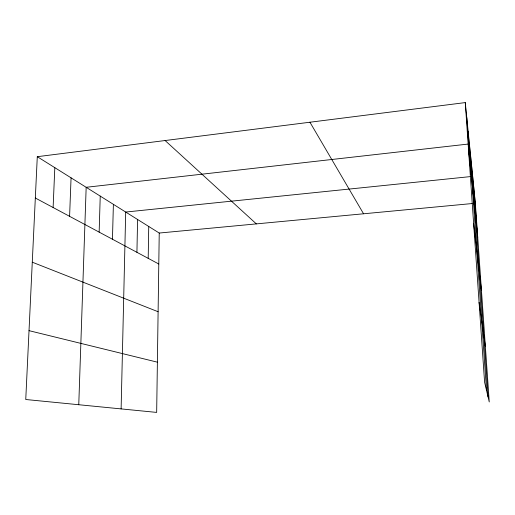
<?xml version="1.0" encoding="UTF-8"?>
<svg xmlns="http://www.w3.org/2000/svg" width="515" height="515" viewBox="0 0 515 515"><rect width="100%" height="100%" fill="white"/><g stroke="black" fill="none" stroke-linecap="round" stroke-linejoin="round"><path stroke-width="0.77" d="M37.292 156.689L159.232 233.044L156.669 412.406L25.75 399.505L37.292 156.689L465.27 102.594L475.351 203.251L489.25 401.958L484.596 382.227L465.27 102.594M148.198 258.343L148.738 226.478M136.926 252.318L137.589 219.487M121.115 408.904L125.699 212.045L472.661 176.375L488.027 396.775M112.457 239.243L113.39 204.339M99.15 232.13L100.238 196.106M78.763 404.732L86.166 187.293L469.41 143.923L486.533 390.434M69.596 216.332L71.064 177.836M53.116 207.526L54.815 167.665M159.232 233.044L472.165 203.547M473.755 203.399L475.351 203.251M29.02 330.656L157.384 362.174M32.278 262.193L158.105 311.73M35.329 198.011L158.787 264.002M165.109 140.537L256.341 223.89M309.94 122.229L363.564 213.783M479.079 302.35L485.342 346.093M473.62 223.381L481.428 290.17M468.534 149.775L477.74 237.402M474.515 194.908L476.98 230.16M473.62 185.973L476.163 222.403M471.656 166.358L474.373 205.363M470.581 155.575L473.388 195.977M468.148 131.293L471.167 174.83M466.77 117.568L469.905 162.856"/></g></svg>
